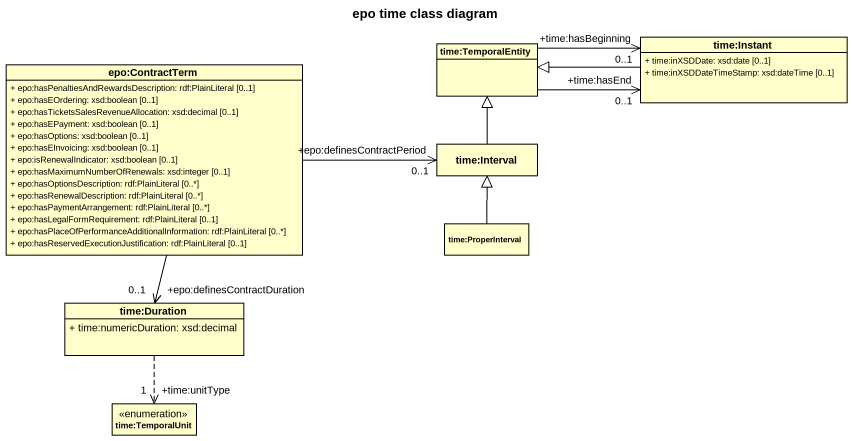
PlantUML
@startuml
title epo time class diagram
hide circle
hide empty members
skinparam classAttributeIconSize 0
class "epo:ContractTerm" as epo_ContractTerm {
  + epo:hasPenaltiesAndRewardsDescription: rdf:PlainLiteral [0..1]
  + epo:hasEOrdering: xsd:boolean [0..1]
  + epo:hasTicketsSalesRevenueAllocation: xsd:decimal [0..1]
  + epo:hasEPayment: xsd:boolean [0..1]
  + epo:hasOptions: xsd:boolean [0..1]
  + epo:hasEInvoicing: xsd:boolean [0..1]
  + epo:isRenewalIndicator: xsd:boolean [0..1]
  + epo:hasMaximumNumberOfRenewals: xsd:integer [0..1]
  + epo:hasOptionsDescription: rdf:PlainLiteral [0..*]
  + epo:hasRenewalDescription: rdf:PlainLiteral [0..*]
  + epo:hasPaymentArrangement: rdf:PlainLiteral [0..*]
  + epo:hasLegalFormRequirement: rdf:PlainLiteral [0..1]
  + epo:hasPlaceOfPerformanceAdditionalInformation: rdf:PlainLiteral [0..*]
  + epo:hasReservedExecutionJustification: rdf:PlainLiteral [0..1]
}
class "time:TemporalEntity" as time_TemporalEntity
class "time:Instant" as time_Instant {
  + time:inXSDDate: xsd:date [0..1]
  + time:inXSDDateTimeStamp: xsd:dateTime [0..1]
}
class "time:Interval" as time_Interval
class "time:ProperInterval" as time_ProperInterval
class "time:Duration" as time_Duration {
  + time:numericDuration: xsd:decimal
}
enum "time:TemporalUnit" as time_TemporalUnit
epo_ContractTerm -right-> "+epo:definesContractPeriod\n0..1" time_Interval
epo_ContractTerm --> "+epo:definesContractDuration\n0..1" time_Duration
time_TemporalEntity -right-> "+time:hasBeginning\n0..1" time_Instant
time_TemporalEntity -right-> "+time:hasEnd\n0..1" time_Instant
time_Instant -left-|> time_TemporalEntity
time_Interval -up-|> time_TemporalEntity
time_ProperInterval -up-|> time_Interval
time_Duration ..> "+time:unitType\n1" time_TemporalUnit
@enduml
